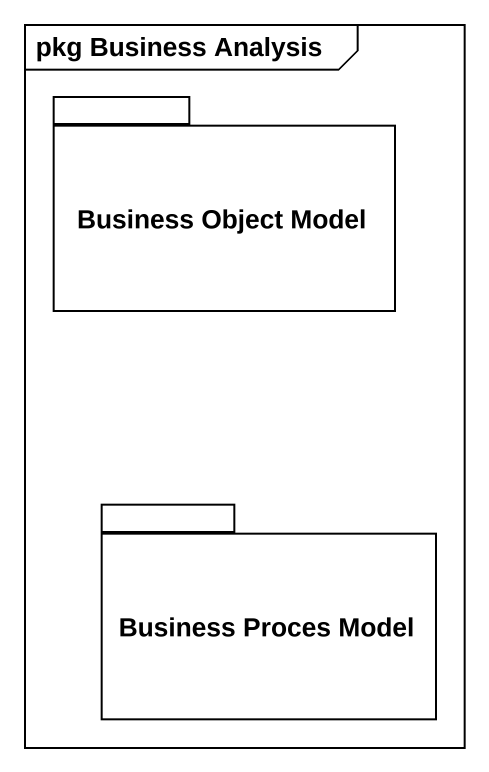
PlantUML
@startuml
mainframe pkg Business Analysis
package "Business Object Model" as Business_Object_Model {
}
package "Business Proces Model" as Business_Proces_Model {
}
@enduml
